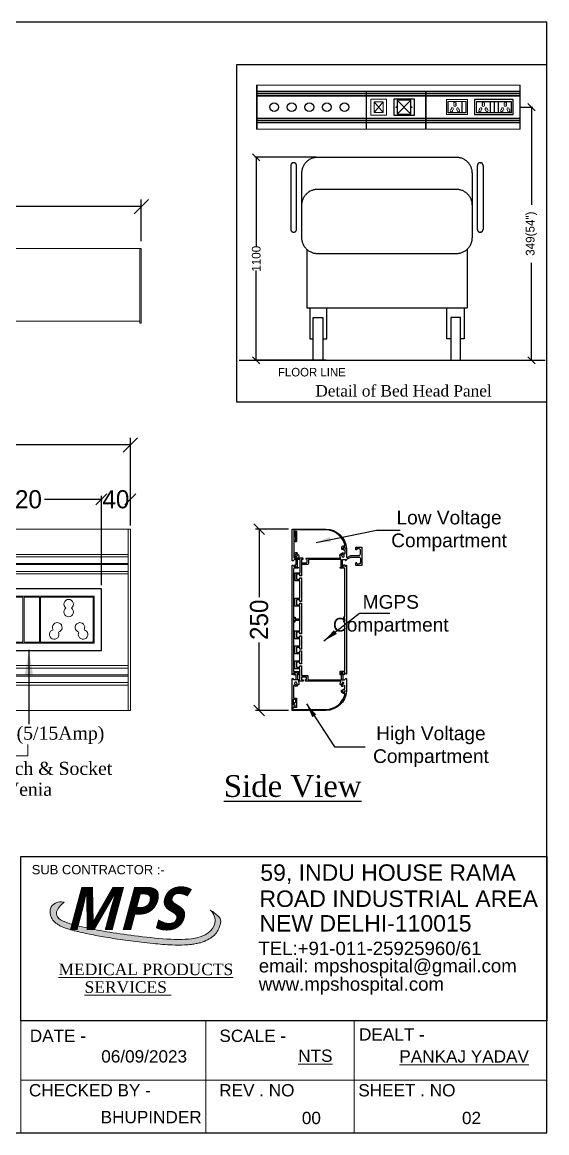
# Model space of a CAD drawing. Header units: millimetres. Extents: x 161371 to 163828, y -100605 to -94940.
# Drawn here: x 163105 to 163828, y -98472 to -96941 of the extents above; entities that cross this region are included whole.
import ezdxf

# ---------------------------------------------------------------- set-up
doc = ezdxf.new("R2010")
doc.units = ezdxf.units.MM
doc.header["$LTSCALE"] = 25
doc.linetypes.add('Hidden', pattern=[6, 4, -2])
doc.layers.get('0').update_dxf_attribs({"color": 251})
doc.layers.get('Defpoints').update_dxf_attribs({"color": 251})
for name, color, linetype in [('2', 5, 'Continuous'), ('_Bed Docker-No', 7, 'Continuous'), ('A- Blocks', 8, 'Continuous'), ('AR-TEXT1', 9, 'Continuous'), ('FORMAT LINE', 7, 'Continuous'), ('OT DIM', 251, 'Continuous')]:
    doc.layers.add(name, color=color, linetype=linetype)
for name, color, linetype, lineweight in [('formate text', 7, 'Continuous', 25), ('MGPS', 7, 'Continuous', 30), ('N2O', 251, 'Continuous', 0), ('proposed floor pattern', 5, 'Continuous', 30)]:
    doc.layers.add(name, color=color, linetype=linetype, lineweight=lineweight)
doc.styles.add('ROMANTIC', font='romantic.ttf')
doc.styles.add('style3', font='arial.ttf')
doc.styles.add('style6', font='LSANSI.TTF', dxfattribs={"height": 18})
doc.styles.add('TEXT-0.25', font='simplex.shx', dxfattribs={"width": 0.9})
doc.dimstyles.new('Scale 50', dxfattribs={"dimtxt": 125, "dimasz": 100, "dimexe": 50, "dimexo": 50, "dimgap": 0, "dimtad": 0, "dimtoh": 1, "dimdec": 0, "dimzin": 0, "dimdsep": 46, "dimtxsty": 'TEXT-0.25', "dimcen": 0.09, "dimdle": 100, "dimclrd": 204, "dimclre": 212, "dimclrt": 224, "dimadec": 0, "dimazin": 0, "dimtfac": 1, "dimtdec": 0, "dimtofl": 0, "dimtmove": 1, "dimatfit": 3, "dimfxl": 0.18, "dimtolj": 1, "dimtzin": 0, "dimarcsym": 1})
doc.dimstyles.new('Standard 2', dxfattribs={"dimtxt": 25, "dimasz": 20, "dimexe": 10, "dimexo": 10, "dimgap": 0.09, "dimtad": 0, "dimtoh": 1, "dimdec": 0, "dimzin": 0, "dimdsep": 46, "dimtxsty": 'Standard', "dimblk": 'OBLIQUE', "dimcen": 0.09, "dimclrd": 6, "dimclre": 6, "dimclrt": 6, "dimadec": 0, "dimazin": 0, "dimtfac": 1, "dimtdec": 0, "dimtofl": 0, "dimtmove": 0, "dimatfit": 3, "dimldrblk": 'OBLIQUE', "dimfxl": 1, "dimtolj": 1, "dimtzin": 0, "dimarcsym": 1})

# ---------------------------------------------------------------- blocks, each defined once
blk = doc.blocks.new('_Oblique')
at = {"color": 0, "linetype": 'ByBlock', "lineweight": -2}
blk.add_line((-0.5, -0.5), (0.5, 0.5), dxfattribs=at)
blk = doc.blocks.new('*D89')
at = {"color": 6, "lineweight": -2, "transparency": 16777216}
for p, q in [((161768.8, -97242.9), (161768.8, -97185.2)), ((161768.8, -97195.2), (162481.3, -97195.2)), ((163268.8, -97195.2), (162556.4, -97195.2)), ((163268.8, -97242.9), (163268.8, -97185.2))]:
    blk.add_line(p, q, dxfattribs=at)
at = {"layer": 'Defpoints', "color": 0, "transparency": 16777216}
for p in [(161768.8, -97195.2), (161768.8, -97252.9), (163268.8, -97252.9)]:
    blk.add_point(p, dxfattribs=at)
at = {"color": 6, "lineweight": -2, "transparency": 16777216, "xscale": 20, "yscale": 20, "zscale": 20, "rotation": 180}
blk.add_blockref('_Oblique', (161768.8, -97195.2), dxfattribs=at)
at = {"color": 6, "lineweight": -2, "transparency": 16777216, "xscale": 20, "yscale": 20, "zscale": 20}
blk.add_blockref('_Oblique', (163268.8, -97195.2), dxfattribs=at)
at = {"color": 6, "transparency": 16777216, "insert": (162518.8, -97195.2), "char_height": 25, "attachment_point": 5}
blk.add_mtext('\\A1;1500', dxfattribs=at)
blk = doc.blocks.new('*D90')
at = {"color": 6, "lineweight": -2, "transparency": 16777216}
for p, q in [((161753.8, -97629.8), (161753.8, -97513.8)), ((163253.8, -97629.8), (163253.8, -97513.8)), ((161753.8, -97523.8), (162479.2, -97523.8)), ((163253.8, -97523.8), (162554.4, -97523.8))]:
    blk.add_line(p, q, dxfattribs=at)
at = {"layer": 'Defpoints', "color": 0, "transparency": 16777216}
for p in [(161753.8, -97523.8), (161753.8, -97639.8), (163253.8, -97639.8)]:
    blk.add_point(p, dxfattribs=at)
at = {"color": 6, "lineweight": -2, "transparency": 16777216, "xscale": 20, "yscale": 20, "zscale": 20, "rotation": 180}
blk.add_blockref('_Oblique', (161753.8, -97523.8), dxfattribs=at)
at = {"color": 6, "lineweight": -2, "transparency": 16777216, "xscale": 20, "yscale": 20, "zscale": 20}
blk.add_blockref('_Oblique', (163253.8, -97523.8), dxfattribs=at)
at = {"color": 6, "transparency": 16777216, "insert": (162516.8, -97523.8), "char_height": 25, "attachment_point": 5}
blk.add_mtext('\\A1;1500', dxfattribs=at)
blk = doc.blocks.new('A$C34291193')
at = {"lineweight": 9, "ltscale": 30}
for p, q in [((-139.1, 74.2), (-139.1, 10.8)), ((-137.5, 74.2), (-137.5, 10.8)), ((-116.1, 74.2), (-116.1, 10.8)), ((-114, 74.2), (-114, 10.8)), ((-92.6, 74.2), (-92.6, 10.8)), ((-91, 10.8), (-91, 74.2))]:
    blk.add_line(p, q, dxfattribs=at)
blk.add_lwpolyline([(-225, 86), (0, 86), (0, -1), (-225, -1)], close=True)
for points in [[(-225, 86), (0, 86), (0, -1), (-225, -1), (-225, 86)], [(-139.1, 10.8), (-213.2, 10.8), (-213.2, 74.2), (-139.1, 74.2)], [(-137.5, 74.2), (-116.1, 74.2)], [(-114, 74.2), (-92.6, 74.2)], [(-91, 74.2), (-11.8, 74.2), (-11.8, 10.8), (-91, 10.8)], [(-116.1, 10.8), (-137.5, 10.8)], [(-92.6, 10.8), (-114, 10.8)]]:
    blk.add_lwpolyline(points, dxfattribs=at)
blk.add_lwpolyline([(-214.8, 75.8), (-10.2, 75.8), (-10.2, 9.3), (-214.8, 9.3)], close=True, dxfattribs=at)
at = {"layer": 'AR-TEXT1', "color": 251, "lineweight": 9, "extrusion": (-6.90253e-31, -1.33227e-15, -1)}
blk.add_ellipse((-178.7, 64.4), major_axis=(4.77, 4.77), ratio=1, start_param=2.986247, end_param=8.009328, dxfattribs=at)
at = {"layer": 'AR-TEXT1', "color": 251, "lineweight": 9}
for centre, major_axis, start_param, end_param in [((-51.4, 64.4), (-4.77, 4.77), 2.986247, 8.009328), ((-51.4, 53.5), (4.77, 4.77), 1.41545, 6.438531), ((-67.4, 31.7), (-4.77, 4.77), 2.571226, 7.59062), ((-35.5, 31.7), (4.77, 4.77), 4.97575, 9.995144), ((-71.8, 21.7), (-4.77, 4.77), -0.570366, 4.449028), ((-31, 21.7), (-4.77, 4.77), 0.263361, 5.282755)]:
    blk.add_ellipse(centre, major_axis=major_axis, ratio=1, start_param=start_param, end_param=end_param, dxfattribs=at)
at = {"layer": 'AR-TEXT1', "color": 251, "lineweight": 9, "extrusion": (-2.95823e-31, -1.33227e-15, -1)}
blk.add_ellipse((-178.7, 53.5), major_axis=(-4.77, 4.77), ratio=1, start_param=1.41545, end_param=6.438531, dxfattribs=at)
at = {"layer": 'AR-TEXT1', "color": 251, "lineweight": 9, "extrusion": (9.86076e-32, -1.33227e-15, -1)}
blk.add_ellipse((-194.7, 31.7), major_axis=(-4.77, 4.77), ratio=1, start_param=4.97575, end_param=9.995144, dxfattribs=at)
at = {"layer": 'AR-TEXT1', "color": 251, "lineweight": 9, "extrusion": (9.86076e-31, -1.33227e-15, -1)}
blk.add_ellipse((-162.8, 31.7), major_axis=(4.77, 4.77), ratio=1, start_param=2.571226, end_param=7.59062, dxfattribs=at)
at = {"layer": 'AR-TEXT1', "color": 251, "lineweight": 9, "extrusion": (-4.93038e-31, -1.33227e-15, -1)}
blk.add_ellipse((-199.1, 21.7), major_axis=(4.77, 4.77), ratio=1, start_param=0.263361, end_param=5.282755, dxfattribs=at)
at = {"layer": 'AR-TEXT1', "color": 251, "lineweight": 9, "extrusion": (5.91646e-31, -1.33227e-15, -1)}
blk.add_ellipse((-158.4, 21.7), major_axis=(4.77, 4.77), ratio=1, start_param=-0.570366, end_param=4.449028, dxfattribs=at)
blk = doc.blocks.new('*D94')
at = {"color": 6, "lineweight": -2, "ltscale": 10, "transparency": 16777216}
for p, q in [((162993.8, -97717.3), (162993.8, -97593.8)), ((163213.8, -97717.3), (163213.8, -97593.8)), ((162993.8, -97598.8), (163072.5, -97598.8)), ((163213.8, -97598.8), (163135.2, -97598.8))]:
    blk.add_line(p, q, dxfattribs=at)
at = {"layer": 'Defpoints', "color": 0, "ltscale": 10, "transparency": 16777216}
for p in [(163213.8, -97598.8), (162993.8, -97722.3), (163213.8, -97722.3)]:
    blk.add_point(p, dxfattribs=at)
at = {"color": 6, "lineweight": -2, "ltscale": 10, "transparency": 16777216, "xscale": 15, "yscale": 15, "zscale": 15, "rotation": 180}
blk.add_blockref('_Oblique', (162993.8, -97598.8), dxfattribs=at)
at = {"color": 6, "lineweight": -2, "ltscale": 10, "transparency": 16777216, "xscale": 15, "yscale": 15, "zscale": 15}
blk.add_blockref('_Oblique', (163213.8, -97598.8), dxfattribs=at)
at = {"color": 6, "ltscale": 10, "transparency": 16777216, "insert": (163103.8, -97598.8), "char_height": 25, "attachment_point": 5}
blk.add_mtext('\\A1;220', dxfattribs=at)
blk = doc.blocks.new('*D95')
at = {"color": 6, "lineweight": -2, "ltscale": 10, "transparency": 16777216}
for p, q in [((163213.8, -97717.3), (163213.8, -97593.8)), ((163253.8, -97634.8), (163253.8, -97593.8)), ((163213.8, -97598.8), (163215, -97598.8)), ((163253.8, -97598.8), (163252.7, -97598.8))]:
    blk.add_line(p, q, dxfattribs=at)
at = {"layer": 'Defpoints', "color": 0, "ltscale": 10, "transparency": 16777216}
for p in [(163253.8, -97598.8), (163253.8, -97639.8), (163213.8, -97722.3)]:
    blk.add_point(p, dxfattribs=at)
at = {"color": 6, "lineweight": -2, "ltscale": 10, "transparency": 16777216, "xscale": 15, "yscale": 15, "zscale": 15, "rotation": 180}
blk.add_blockref('_Oblique', (163213.8, -97598.8), dxfattribs=at)
at = {"color": 6, "lineweight": -2, "ltscale": 10, "transparency": 16777216, "xscale": 15, "yscale": 15, "zscale": 15}
blk.add_blockref('_Oblique', (163253.8, -97598.8), dxfattribs=at)
at = {"color": 6, "ltscale": 10, "transparency": 16777216, "insert": (163233.8, -97598.8), "char_height": 25, "attachment_point": 5}
blk.add_mtext('\\A1;40', dxfattribs=at)
blk = doc.blocks.new('*D105')
at = {"color": 6, "lineweight": -2, "ltscale": 10, "transparency": 16777216}
for p, q in [((163471.8, -97639.8), (163426.4, -97639.8)), ((163431.4, -97639.8), (163431.4, -97733.4)), ((163431.4, -97889.8), (163431.4, -97796.1)), ((163471.8, -97889.8), (163426.4, -97889.8))]:
    blk.add_line(p, q, dxfattribs=at)
at = {"layer": 'Defpoints', "color": 0, "ltscale": 10, "transparency": 16777216}
for p in [(163476.8, -97639.8), (163431.4, -97889.8), (163476.8, -97889.8)]:
    blk.add_point(p, dxfattribs=at)
at = {"color": 6, "lineweight": -2, "ltscale": 10, "transparency": 16777216, "xscale": 15, "yscale": 15, "zscale": 15}
for p, rotation in [((163431.4, -97639.8), 90), ((163431.4, -97889.8), 270)]:
    blk.add_blockref('_Oblique', p, dxfattribs=dict(at, rotation=rotation))
at = {"color": 6, "ltscale": 10, "transparency": 16777216, "insert": (163431.4, -97764.8), "char_height": 25, "attachment_point": 5, "rotation": 90}
blk.add_mtext('\\A1;250', dxfattribs=at)
blk = doc.blocks.new('BED')
at = {"color": 4, "linetype": 'Hidden'}
for p, q in [((-15, 20.76), (-15, 9.82)), ((15, 20.76), (15, 9.82)), ((-15, 9.82), (15, 9.82)), ((-14.47, 9.82), (-14.47, 4)), ((-11.24, 4), (-11.24, 9.82)), ((11.24, 4), (11.24, 9.82)), ((14.47, 9.82), (14.47, 4)), ((-14.47, 4), (-13.8, 4)), ((-11.99, 4), (-11.24, 4)), ((11.99, 4), (11.24, 4)), ((14.47, 4), (13.8, 4))]:
    blk.add_line(p, q, dxfattribs=at)
blk.add_lwpolyline([(16, 29), (16, 35, 0.414214), (13, 38), (-13, 38, 0.414214), (-16, 35), (-16, 29)], format="xyb", dxfattribs=at)
for points in [[(-18, 24.5, 0.414214), (-17.5, 24), (-17.44, 24, 0.414214), (-16.94, 24.5), (-16.94, 36.5, 0.414214), (-17.44, 37), (-17.5, 37, 0.414214), (-18, 36.5)], [(18, 24.5, -0.414214), (17.5, 24), (17.44, 24, -0.414214), (16.94, 24.5), (16.94, 36.5, -0.414214), (17.44, 37), (17.5, 37, -0.414214), (18, 36.5)], [(-16, 23, 0.414214), (-13, 20), (13, 20, 0.414214), (16, 23), (16, 29, 0.414214), (13, 32), (-13, 32, 0.414214), (-16, 29)]]:
    blk.add_lwpolyline(points, format="xyb", close=True, dxfattribs=at)
for points in [[(-13.8, 8), (-11.99, 8), (-11.99, 0), (-13.8, 0)], [(13.8, 8), (11.99, 8), (11.99, 0), (13.8, 0)]]:
    blk.add_lwpolyline(points, close=True, dxfattribs=at)
blk = doc.blocks.new('*D107')
at = {"color": 6, "lineweight": -2, "transparency": 16777216}
for p, q in [((163510, -97127.2), (163425.4, -97127.2)), ((163427.4, -97127.2), (163427.4, -97251)), ((163427.4, -97407.1), (163427.4, -97283.2)), ((163524, -97407.1), (163425.4, -97407.1))]:
    blk.add_line(p, q, dxfattribs=at)
at = {"layer": 'Defpoints', "color": 0, "transparency": 16777216}
for p in [(163512, -97127.2), (163427.4, -97407.1), (163526, -97407.1)]:
    blk.add_point(p, dxfattribs=at)
at = {"color": 6, "lineweight": -2, "transparency": 16777216, "xscale": 10, "yscale": 10, "zscale": 10}
for p, rotation in [((163427.4, -97127.2), 90), ((163427.4, -97407.1), 270)]:
    blk.add_blockref('_Oblique', p, dxfattribs=dict(at, rotation=rotation))
at = {"color": 6, "transparency": 16777216, "insert": (163427.4, -97267.1), "char_height": 12, "attachment_point": 5, "rotation": 90}
blk.add_mtext('\\A1;1100', dxfattribs=at)
blk = doc.blocks.new('*D106')
at = {"color": 6, "lineweight": -2, "transparency": 16777216}
for p, q in [((163791.6, -97058), (163809.1, -97058)), ((163807.1, -97058), (163807.1, -97192.5)), ((163807.1, -97407.1), (163807.1, -97272.6))]:
    blk.add_line(p, q, dxfattribs=at)
at = {"layer": 'Defpoints', "color": 0, "transparency": 16777216}
for p in [(163789.6, -97058), (163807.1, -97407.1), (163807.1, -97407.1)]:
    blk.add_point(p, dxfattribs=at)
at = {"color": 6, "lineweight": -2, "transparency": 16777216, "xscale": 10, "yscale": 10, "zscale": 10}
for p, rotation in [((163807.1, -97058), 90), ((163807.1, -97407.1), 270)]:
    blk.add_blockref('_Oblique', p, dxfattribs=dict(at, rotation=rotation))
at = {"color": 6, "transparency": 16777216, "insert": (163807.1, -97232.5), "char_height": 12, "attachment_point": 5, "rotation": 90}
blk.add_mtext('\\A1;349(54")', dxfattribs=at)
blk = doc.blocks.new('A$C11641DDE')
at = {"lineweight": 9, "ltscale": 30}
for p, q in [((-32.8, -73.5), (-32.8, -11.6)), ((-31.2, -11.6), (-31.2, -73.5)), ((-10.3, -11.6), (-10.3, -73.5))]:
    blk.add_line(p, q, dxfattribs=at)
for points in [[(0, 0), (-120, 0), (-120, -85.1), (0, -85.1)], [(-8.2, -10.1), (-111.8, -10.1), (-111.8, -75.1), (-8.2, -75.1)]]:
    blk.add_lwpolyline(points, close=True, dxfattribs=at)
for points in [[(-32.8, -11.6), (-110.2, -11.6), (-110.2, -73.5), (-32.8, -73.5)], [(-10.3, -11.6), (-31.2, -11.6)], [(-31.2, -73.5), (-10.3, -73.5)]]:
    blk.add_lwpolyline(points, dxfattribs=at)
at = {"layer": 'AR-TEXT1', "color": 251, "lineweight": 9, "extrusion": (0, -1.33227e-15, -1)}
blk.add_ellipse((-91.4, -62.9), major_axis=(4.66, 4.66), ratio=1, start_param=0.263361, end_param=5.282755, dxfattribs=at)
at = {"layer": 'AR-TEXT1', "color": 251, "lineweight": 9, "extrusion": (-3.9443e-31, -1.33227e-15, -1)}
for centre, start_param, end_param in [((-87.1, -53.2), 4.97575, 9.995144), ((-71.5, -31.8), 1.41545, 6.438531)]:
    blk.add_ellipse(centre, major_axis=(-4.66, 4.66), ratio=1, start_param=start_param, end_param=end_param, dxfattribs=at)
at = {"layer": 'AR-TEXT1', "color": 251, "lineweight": 9, "extrusion": (-9.86076e-31, -1.33227e-15, -1)}
blk.add_ellipse((-71.5, -21.2), major_axis=(4.66, 4.66), ratio=1, start_param=2.986247, end_param=8.009328, dxfattribs=at)
at = {"layer": 'AR-TEXT1', "color": 251, "lineweight": 9, "extrusion": (9.86076e-31, -1.33227e-15, -1)}
blk.add_ellipse((-55.9, -53.2), major_axis=(4.66, 4.66), ratio=1, start_param=2.571226, end_param=7.59062, dxfattribs=at)
at = {"layer": 'AR-TEXT1', "color": 251, "lineweight": 9, "extrusion": (5.91646e-31, -1.33227e-15, -1)}
blk.add_ellipse((-51.6, -62.9), major_axis=(4.66, 4.66), ratio=1, start_param=-0.570366, end_param=4.449028, dxfattribs=at)
blk = doc.blocks.new('A$C1f1045f7')
at = {"color": 1, "lineweight": 15, "ltscale": 3}
for p, q in [((363.8, 60.6), (0, 60.6)), ((0, 60.6), (0, 0)), ((0.7, 60.6), (0.7, 0)), ((363.1, 52.2), (0.7, 52.2)), ((363.1, 51.3), (0.7, 51.3)), ((363.1, 49.1), (0.7, 49.1)), ((363.1, 48.7), (0.7, 48.7)), ((363.1, 46.5), (0.7, 46.5)), ((363.1, 0), (363.1, 60.6)), ((363.8, 0), (363.8, 60.6)), ((363.1, 45.6), (0.7, 45.6)), ((0, 0), (363.8, 0)), ((363.1, 15), (0.7, 15)), ((363.1, 14.2), (0.7, 14.2)), ((363.1, 11.9), (0.7, 11.9)), ((363.1, 11.5), (0.7, 11.5)), ((363.1, 9.3), (0.7, 9.3)), ((363.1, 8.5), (0.7, 8.5))]:
    blk.add_line(p, q, dxfattribs=at)
at = {"color": 1, "lineweight": 15, "ltscale": 3, "const_width": 1.94}
for points in [[(151.6, 52.2), (151.6, 0)], [(233.6, 52.2), (233.6, 0)]]:
    blk.add_lwpolyline(points, dxfattribs=at)
at = {"color": 1, "lineweight": 9, "ltscale": 30}
for points in [[(157.7, 19.4), (179.5, 19.4), (179.5, 41.2), (157.7, 41.2)], [(162.5, 37.7), (162.5, 23), (174.6, 23), (174.6, 37.7)]]:
    blk.add_lwpolyline(points, close=True, dxfattribs=at)
for points in [[(174.6, 37.7), (162.5, 23)], [(162.5, 37.7), (174.6, 23)]]:
    blk.add_lwpolyline(points, dxfattribs=at)
at = {"layer": 'OT DIM', "color": 1, "ltscale": 10}
for points in [[(189.2, 19.4), (217.8, 19.4), (217.8, 41.2), (189.2, 41.2)], [(194, 20.6), (213, 20.6), (213, 40), (194, 40)]]:
    blk.add_lwpolyline(points, close=True, dxfattribs=at)
for points in [[(213, 40), (194, 20.6)], [(194, 40), (213, 20.6)]]:
    blk.add_lwpolyline(points, dxfattribs=at)
for centre, radius in [((24.3, 30.3), 6.06), ((48.5, 30.3), 6.06), ((72.8, 30.3), 6.06), ((97, 30.3), 6.06), ((121.3, 30.3), 6.06), ((193.1, 30.3), 0.485), ((213.9, 30.3), 0.485)]:
    blk.add_circle(centre, radius, dxfattribs=at)
for name, p, xscale, yscale, zscale in [('A$C11641DDE', (291.1, 40.7), 0.2425477851328291, 0.2425477851328291, 0.2425477851328291), ('A$C34291193', (300.8, 20.2), -0.2371578343520996, 0.2371578343520996, 0.2371578343520996)]:
    blk.add_blockref(name, p, dxfattribs=dict(at, xscale=xscale, yscale=yscale, zscale=zscale))

msp = doc.modelspace()

# ---------------------------------------------------------------- hatches: boundary and pattern name
at = {"lineweight": 15}
h = msp.add_hatch(dxfattribs=at)
h.set_pattern_fill('ANSI31', color=0, scale=0.132999)
h.set_pattern_definition([(45, (141968.296439, -97831.09026), (-0.011755570043, 0.011755570043), [])])
edge = h.paths.add_edge_path()
edge.add_spline(control_points=[(163363.9, -98165), (163368.1, -98169.1), (163376.3, -98183.1), (163350.8, -98211.1), (163247.8, -98199.6), (163184.4, -98188.9), (163137.5, -98174.9), (163162.2, -98154.2)], knot_values=[0, 0, 0, 0, 1, 2, 3, 4, 5, 5, 5, 5], degree=3, periodic=0)
edge.add_spline(control_points=[(163162.2, -98154.2), (163156.9, -98153.3), (163154.1, -98153.9), (163150.6, -98155.5), (163145.1, -98158.3), (163143.7, -98162.4), (163143.2, -98164.1), (163143, -98166.6), (163143, -98168.3), (163143.4, -98171.6), (163143.9, -98173.3), (163145.2, -98176.3), (163146, -98177.6), (163147.9, -98180.1), (163149, -98181.2), (163151.2, -98183.2), (163152.4, -98184), (163154.9, -98185.6), (163156.2, -98186.4), (163160.3, -98188.4), (163163.3, -98189.6), (163169.6, -98191.7), (163172.8, -98192.6), (163177.8, -98193.9), (163179.7, -98194.3), (163185.1, -98195.6), (163188.7, -98196.4), (163199.3, -98198.7), (163206.4, -98200.1), (163217.8, -98202.1), (163222, -98202.8), (163234.9, -98204.9), (163243.9, -98206.2), (163263.7, -98208.8), (163274.4, -98210.1), (163293.9, -98212), (163302.8, -98212.7), (163317.2, -98213.3), (163322.9, -98213.3), (163331.7, -98212.9), (163334.9, -98212.7), (163340.2, -98212.1), (163342.4, -98211.7), (163346.5, -98210.9), (163348.4, -98210.5), (163354, -98208.9), (163357.3, -98207.6), (163363.2, -98204.5), (163365.8, -98202.8), (163370.2, -98199), (163372.1, -98196.9), (163375, -98192.6), (163376.1, -98190.3), (163377.1, -98185.6), (163377.9, -98184.5), (163378.4, -98180.9), (163378.4, -98180.9), (163378.4, -98179.8), (163378, -98178.2), (163377.1, -98174.9), (163373.8, -98172.4), (163370.7, -98170.1), (163368.6, -98167.9), (163366.4, -98166.3), (163364.8, -98165.9), (163363.9, -98165)], knot_values=[0, 0, 0, 0, 0.094218, 0.094218, 0.188436, 0.188436, 0.253094, 0.253094, 0.317753, 0.317753, 0.382411, 0.382411, 0.44707, 0.44707, 0.511728, 0.511728, 0.576387, 0.576387, 0.641045, 0.641045, 0.780303, 0.780303, 0.91956, 0.91956, 1.001597, 1.001597, 1.159526, 1.159526, 1.475384, 1.475384, 1.651917, 1.651917, 2.004984, 2.004984, 2.358052, 2.358052, 2.649775, 2.649775, 2.85817, 2.85817, 2.986977, 2.986977, 3.08313, 3.08313, 3.179284, 3.179284, 3.371591, 3.371591, 3.563898, 3.563898, 3.756205, 3.756205, 3.948511, 3.948511, 4.105513, 4.105513, 4.262515, 4.262515, 4.419517, 4.419517, 4.576519, 4.576519, 4.83074, 4.83074, 5, 5, 5, 5], degree=3, periodic=0)

# ---------------------------------------------------------------- linework, layer by layer
at = {"lineweight": 15, "ltscale": 30}
for p, q in [((162368.7, -97252.9), (163268.8, -97252.9)), ((163266.8, -97252.9), (163266.8, -97355.9)), ((163268.8, -97252.9), (163268.8, -97352.9)), ((163268.8, -97355.9), (163268.8, -97252.9)), ((163266.8, -97352.9), (161770.8, -97352.9)), ((163266.8, -97355.9), (163268.8, -97355.9))]:
    msp.add_line(p, q, dxfattribs=at)
at = {"lineweight": 15, "ltscale": 3}
for p, q in [((163253.8, -97639.8), (161753.8, -97639.8)), ((163250.8, -97889.8), (163250.8, -97639.8)), ((163253.8, -97889.8), (163253.8, -97639.8)), ((161753.8, -97889.8), (163253.8, -97889.8))]:
    msp.add_line(p, q, dxfattribs=at)
at = {"color": 251, "lineweight": 15, "ltscale": 3}
for p, q in [((163250.8, -97674.6), (161756.8, -97674.6)), ((163250.8, -97678.1), (161756.8, -97678.1)), ((163250.8, -97687.1), (161756.8, -97687.1)), ((163250.8, -97688.8), (161756.8, -97688.8)), ((163250.8, -97698.2), (161756.8, -97698.2)), ((163250.8, -97701.6), (161756.8, -97701.6)), ((163250.8, -97827.9), (161756.8, -97827.9)), ((163250.8, -97831.4), (161756.8, -97831.4)), ((163250.8, -97840.7), (161756.8, -97840.7)), ((163250.8, -97842.4), (161756.8, -97842.4)), ((163250.8, -97851.4), (161756.8, -97851.4)), ((163250.8, -97854.9), (161756.8, -97854.9))]:
    msp.add_line(p, q, dxfattribs=at)
msp.add_line((163564.8, -97689.8), (163564.8, -97686.2))
at = {"color": 7, "lineweight": 15, "ltscale": 30}
for p in [(163112.5, -97936.6), (162888.9, -97952.6)]:
    msp.add_line(p, (163112.5, -97952.6), dxfattribs=at)
at = {"color": 7}
for points in [[(161662.8, -98472.1), (163828.2, -98472.1), (163828.2, -96940.9), (161662.8, -96940.9)], [(163400.2, -97464.4), (163828.2, -97464.4), (163828.2, -96999.9), (163400.2, -96999.9)], [(163102.6, -98091), (163828.2, -98091), (163828.2, -98317.7), (163102.6, -98317.7)]]:
    msp.add_lwpolyline(points, close=True, dxfattribs=at)
for points in [[(163487.6, -97711), (163481, -97711), (163481, -97700), (163487.8, -97700), (163487.8, -97681.5), (163480.1, -97681.5), (163478.2, -97683.7), (163476.8, -97683.7), (163476.8, -97639.8), (163523.3, -97639.8, -0.393135), (163551.8, -97666.3), (163551.8, -97678, 0.444037), (163553, -97679.1), (163558.1, -97676.2), (163568.9, -97676.2, 0.414214), (163571, -97674.1), (163571, -97668.5, 0.308287), (163566.8, -97666.4, 0.242656), (163566.1, -97668), (163566.1, -97668.3), (163564.7, -97668.3)], [(163489.8, -97686.4), (163496, -97686.4, 0.433821), (163497.7, -97684.5), (163497.7, -97682.2), (163496.3, -97681.2), (163496.3, -97679.8), (163544.2, -97679.8, -0.287033), (163543.2, -97674.6, -0.694844), (163544.1, -97674.6), (163546.1, -97677.7, 1.250943), (163548.2, -97675.9), (163545.3, -97673.7, -0.694844), (163545.4, -97672.8, -0.324829), (163548.9, -97673.3, -0.063933), (163550, -97674.4), (163550.2, -97674.4), (163550.2, -97669), (163548.2, -97669, -0.348587), (163547.7, -97668.4), (163547.7, -97666.8), (163546.6, -97666.8), (163546.2, -97667.7), (163545.5, -97667.7), (163545.5, -97664.3, -0.32646), (163547.5, -97662.9), (163549.9, -97662.9, 0.358053), (163523.3, -97641), (163479.2, -97641), (163479.2, -97679.5), (163491.6, -97679.5), (163491.6, -97681.8), (163489.8, -97681.8), (163489.8, -97704.2), (163487.5, -97704.2), (163487.5, -97702), (163483, -97702), (163483, -97709), (163487.5, -97709), (163487.5, -97706.8), (163489.8, -97706.8), (163489.8, -97739.4), (163487.3, -97739.4), (163487.3, -97737.3), (163482.9, -97737.3), (163482.9, -97744.2), (163487.3, -97744.2), (163487.3, -97742), (163489.6, -97742), (163489.6, -97784.2), (163487.3, -97784.2), (163487.3, -97782), (163482.9, -97782), (163482.9, -97789), (163487.3, -97789), (163487.3, -97786.8), (163489.6, -97786.8), (163489.6, -97805.1), (163487.3, -97805.1), (163487.3, -97802.9), (163482.9, -97802.9), (163482.9, -97809.9), (163487.3, -97809.9), (163487.3, -97807.7), (163489.6, -97807.7), (163489.6, -97825.6), (163487.3, -97825.6), (163487.3, -97823.4), (163482.9, -97823.4), (163482.9, -97830.3), (163487.3, -97830.3), (163487.3, -97828.1), (163489.6, -97828.1), (163489.6, -97840.5, 0.437123), (163490.7, -97841.7), (163498.1, -97841.7, -0.25898), (163498.7, -97842.8), (163498.7, -97847.1), (163499.6, -97847.1), (163499.6, -97847.7), (163549.1, -97847.7), (163550.8, -97845.7), (163551.8, -97845.7), (163551.8, -97863.2, -0.393135), (163523.3, -97889.8), (163476.8, -97889.8), (163476.8, -97845.8), (163477.7, -97845.8), (163478.8, -97847.3), (163487.4, -97847.3), (163487.4, -97832.4), (163480.8, -97832.4), (163480.8, -97821.3), (163487.6, -97821.3), (163487.6, -97811.9), (163480.8, -97811.9), (163480.8, -97800.9), (163487.6, -97800.9), (163487.6, -97791), (163480.8, -97791), (163480.8, -97780), (163487.3, -97780), (163487.3, -97746.2), (163480.8, -97746.2), (163480.8, -97735.2), (163487.6, -97735.2), (163487.6, -97711)], [(163479.2, -97642.5), (163481.9, -97642.5, -0.336205), (163483, -97643.3), (163483, -97656.5, -0.442578), (163482.2, -97657.3), (163479.2, -97657.3)], [(163481.5, -97650.7, -0.305504), (163480.3, -97645.8), (163481.5, -97645.8)], [(163547.7, -97666.8), (163547.7, -97664.8), (163549.7, -97664.8), (163549.7, -97666.3, 0.375931), (163550.3, -97666.9), (163551.8, -97666.6)], [(163479.2, -97674, -0.053234), (163480.1, -97673.1, -0.324829), (163483.7, -97672.5, -0.694844), (163483.7, -97673.4), (163480.9, -97675.7, 1.250943), (163482.9, -97677.4), (163484.7, -97675.1, -0.694844), (163485.6, -97675.1, -0.330271), (163484.9, -97679.5, -0.280387)], [(163544.7, -97691.4), (163544.7, -97681.6), (163499.4, -97681.6), (163499.4, -97686.7, -0.433821), (163497.7, -97688.6), (163489.8, -97688.6)], [(163546.4, -97691.4), (163546.4, -97681.8), (163549.7, -97681.8), (163551.6, -97683.5), (163551.6, -97681.8), (163557.9, -97678.3), (163568.9, -97678.3, -0.414214), (163571, -97680.4), (163571, -97686, -0.308287), (163566.8, -97688.1, -0.242656), (163566.1, -97686.5), (163566.1, -97686.2), (163564.7, -97686.2)], [(163476.8, -97840.7), (163476.8, -97689.7), (163478.3, -97689.7), (163479.5, -97692.1), (163485.2, -97692.1), (163485.2, -97693.7), (163480.1, -97693.7, 0.408991), (163478.9, -97694.9), (163478.9, -97835.9), (163485.8, -97835.9), (163485.8, -97840.7), (163484.3, -97840.7), (163484.3, -97838.3, 0.414214), (163483.7, -97837.7), (163479.5, -97837.7), (163477.9, -97840.2), (163476.8, -97840.2)], [(163480.6, -97837.7), (163479.2, -97839.6, 0.798949), (163480.3, -97840.9), (163481.2, -97840.4)], [(163482.3, -97847.3), (163482.3, -97841.4, 0.45397), (163481.2, -97840.4), (163481.2, -97837.7)]]:
    msp.add_lwpolyline(points, format="xyb")
for points in [[(163479.2, -97644), (163481.5, -97644), (163481.5, -97655.7), (163479.2, -97655.7)], [(163564.8, -97668.3), (163564.8, -97664.7), (163573.1, -97664.7), (163573.1, -97689.8), (163564.7, -97689.8)], [(163482.1, -97681.5), (163482.1, -97689.6), (163480.3, -97689.6), (163481.8, -97692.1)], [(163484.2, -97692.1), (163484.2, -97681.5)], [(163478.9, -97761.3), (163481.2, -97761.3), (163481.2, -97763.7), (163486.3, -97763.7), (163487.3, -97763.1)], [(163481.2, -97763.7), (163480.4, -97762.8), (163478.9, -97762.8)], [(163478.9, -97767.7), (163481.2, -97767.7), (163481.2, -97765.3), (163486.3, -97765.3), (163487.3, -97765.8)], [(163481.2, -97765.3), (163480.4, -97766.2), (163478.9, -97766.2)], [(163489.6, -97832.4), (163489.6, -97838.4)], [(163484.2, -97840.7), (163484.2, -97847.3)], [(163544.7, -97840.6), (163544.7, -97847.7)], [(163547, -97840.6), (163547, -97847.7)], [(163551.6, -97863), (163548.9, -97863), (163548.9, -97865), (163547, -97865), (163546.6, -97863.8), (163546.6, -97862.4)], [(163476.8, -97884.8), (163481, -97884.8), (163481, -97882.4), (163478.8, -97882.4), (163478.8, -97874.1), (163481.5, -97874.1), (163481.5, -97877.7), (163483, -97877.7)], [(163481.5, -97877.7), (163478.8, -97881.2)]]:
    msp.add_lwpolyline(points)
msp.add_lwpolyline([(163544.7, -97837.7), (163544.7, -97840.6), (163543.2, -97840.6), (163543.2, -97835.6), (163549.6, -97835.6), (163549.6, -97768.3), (163548.3, -97768.3), (163548.3, -97766.3), (163549.6, -97766.3), (163549.6, -97763), (163548.3, -97763), (163548.3, -97760.7), (163549.6, -97760.7), (163549.6, -97693.8), (163543.3, -97693.8), (163543.3, -97692.5), (163544.7, -97691.4), (163547.7, -97691.4), (163547.7, -97689), (163549.6, -97689), (163549.6, -97691.4), (163551.8, -97689.5), (163551.8, -97840), (163550.6, -97840), (163549.5, -97837.6), (163548.8, -97837.6), (163548.8, -97840.6), (163547, -97840.6), (163547, -97837.7)], close=True)
msp.add_lwpolyline([(163549.9, -97866.6), (163547.1, -97866.6), (163545.2, -97864.8), (163545.2, -97861.7), (163546.3, -97861.7), (163546.3, -97862.4), (163547.3, -97862.4), (163547.3, -97860.3), (163549.6, -97860.3), (163549.6, -97855.2), (163546.6, -97856.8, -0.895918), (163545.6, -97855.9), (163548.3, -97852.4, 0.95427), (163546.4, -97851.5), (163544.7, -97854.5, -0.708944), (163543.2, -97853.6), (163544.1, -97849.4), (163495.4, -97849.4), (163495.4, -97847.3), (163496.8, -97847.3), (163496.8, -97843.8), (163489.7, -97843.8), (163489.7, -97847.2, 0.517692), (163490.5, -97847.8), (163491.9, -97847.8), (163491.9, -97849.5), (163485, -97849.5), (163486, -97851.4, -0.253885), (163486, -97854.2, -0.595043), (163484.4, -97854.2), (163483, -97851.3, 0.524622), (163481.1, -97851, 0.118669), (163480.4, -97852.3), (163480.4, -97852.9, 0.535379), (163481.8, -97853.9), (163483.6, -97855.3, -0.480832), (163483.6, -97856.4, -0.350592), (163481.4, -97856.4, 0), (163480.8, -97856), (163479.7, -97856), (163479.7, -97855.3), (163478.8, -97855.3), (163478.8, -97872.7), (163483, -97872.7), (163483, -97885.9), (163478, -97885.9), (163478, -97888.5), (163523.3, -97888.5, 0.358053)], format="xyb", close=True)
at = {"color": 0, "lineweight": 15}
msp.add_open_spline([(163162.2, -98154.2, -0.3), (163137.5, -98174.9, -0.3), (163184.4, -98188.9, -0.3), (163247.8, -98199.6, -0.3), (163350.8, -98211.1, -0.3), (163376.3, -98183.1, -0.3), (163368.1, -98169.1, -0.3), (163363.9, -98165, -0.3)], degree=3, dxfattribs=at)
msp.add_open_spline([(163162.2, -98154.2, -0.3), (163156.9, -98153.3, -0.3), (163154.1, -98153.9, -0.3), (163150.6, -98155.5, -0.3), (163145.1, -98158.3, -0.3), (163143.7, -98162.4, -0.3), (163143.2, -98164.1, -0.3), (163143, -98166.6, -0.3), (163143, -98168.3, -0.3), (163143.4, -98171.6, -0.3), (163143.9, -98173.3, -0.3), (163145.2, -98176.3, -0.3), (163146, -98177.6, -0.3), (163147.9, -98180.1, -0.3), (163149, -98181.2, -0.3), (163151.2, -98183.2, -0.3), (163152.4, -98184, -0.3), (163154.9, -98185.6, -0.3), (163156.2, -98186.4, -0.3), (163160.3, -98188.4, -0.3), (163163.3, -98189.6, -0.3), (163169.6, -98191.7, -0.3), (163172.8, -98192.6, -0.3), (163177.8, -98193.9, -0.3), (163179.7, -98194.3, -0.3), (163185.1, -98195.6, -0.3), (163188.7, -98196.4, -0.3), (163199.3, -98198.7, -0.3), (163206.4, -98200.1, -0.3), (163217.8, -98202.1, -0.3), (163222, -98202.8, -0.3), (163234.9, -98204.9, -0.3), (163243.9, -98206.2, -0.3), (163263.7, -98208.8, -0.3), (163274.4, -98210.1, -0.3), (163293.9, -98212, -0.3), (163302.8, -98212.7, -0.3), (163317.2, -98213.3, -0.3), (163322.9, -98213.3, -0.3), (163331.7, -98212.9, -0.3), (163334.9, -98212.7, -0.3), (163340.2, -98212.1, -0.3), (163342.4, -98211.7, -0.3), (163346.5, -98210.9, -0.3), (163348.4, -98210.5, -0.3), (163354, -98208.9, -0.3), (163357.3, -98207.6, -0.3), (163363.2, -98204.5, -0.3), (163365.8, -98202.8, -0.3), (163370.2, -98199, -0.3), (163372.1, -98196.9, -0.3), (163375, -98192.6, -0.3), (163376.1, -98190.3, -0.3), (163377.1, -98185.6, -0.3), (163377.9, -98184.5, -0.3), (163378.4, -98180.9, -0.3), (163378.4, -98180.9, -0.3), (163378.4, -98179.8, -0.3), (163378, -98178.2, -0.3), (163377.1, -98174.9, -0.3), (163373.8, -98172.4, -0.3), (163370.7, -98170.1, -0.3), (163368.6, -98167.9, -0.3), (163366.4, -98166.3, -0.3), (163364.8, -98165.9, -0.3), (163363.9, -98165, -0.3)], degree=3, knots=[0, 0, 0, 0, 0.094218, 0.094218, 0.188436, 0.188436, 0.253094, 0.253094, 0.317753, 0.317753, 0.382411, 0.382411, 0.44707, 0.44707, 0.511728, 0.511728, 0.576387, 0.576387, 0.641045, 0.641045, 0.780303, 0.780303, 0.91956, 0.91956, 1.001597, 1.001597, 1.159526, 1.159526, 1.475384, 1.475384, 1.651917, 1.651917, 2.004984, 2.004984, 2.358052, 2.358052, 2.649775, 2.649775, 2.85817, 2.85817, 2.986977, 2.986977, 3.08313, 3.08313, 3.179284, 3.179284, 3.371591, 3.371591, 3.563898, 3.563898, 3.756205, 3.756205, 3.948511, 3.948511, 4.105513, 4.105513, 4.262515, 4.262515, 4.419517, 4.419517, 4.576519, 4.576519, 4.83074, 4.83074, 5, 5, 5, 5], dxfattribs=at)
at = {"layer": '2'}
msp.add_line((163403.7, -97407.1), (163826.1, -97407.1), dxfattribs=at)
at = {"layer": 'proposed floor pattern', "color": 7, "lineweight": 13, "ltscale": 100}
for p, q in [((163358, -98317.7), (163358, -98472.1)), ((163562.5, -98317.7), (163562.5, -98472.1)), ((163828.2, -98399.3), (163102.6, -98399.3))]:
    msp.add_line(p, q, dxfattribs=at)
msp.add_lwpolyline([(163102.6, -98317.7), (163828.2, -98317.7), (163828.2, -98472.1), (163102.6, -98472.1)], close=True, dxfattribs=at)

# ---------------------------------------------------------------- block references
at = {"layer": '_Bed Docker-No', "xscale": 7.363940072824866, "yscale": 7.363940072824866, "zscale": 7.363940072824866}
msp.add_blockref('BED', (163607.7, -97407.1), dxfattribs=at)
at = {"layer": 'OT DIM', "color": 3, "ltscale": 10}
msp.add_blockref('A$C1f1045f7', (163427.8, -97088.3), dxfattribs=at)
at = {"layer": 'OT DIM', "color": 3, "ltscale": 10, "xscale": -0.9777777777777779, "yscale": 0.9777777777777779, "zscale": 0.9777777777777779}
msp.add_blockref('A$C34291193', (162993.8, -97806.3), dxfattribs=at)

# ---------------------------------------------------------------- texts
at = {"color": 7}
msp.add_text('FLOOR LINE', height=11.77, dxfattribs=at).set_placement((163457.3, -97429.3))
at = {"lineweight": -2, "ltscale": 30, "char_height": 18.868, "attachment_point": 2}
for s, insert, width in [('{\\fArial|b0|i0|c0|p34;\\C4;Low Voltage\\PCompartment}', (163693.4, -97614.4), 195.562), ('{\\fArial|b0|i0|c0|p34;\\C4;MGPS\\PCompartment}', (163613, -97730.7), 78.264), ('{\\fArial|b0|i0|c0|p34;\\C4;High Voltage\\PCompartment}', (163668.4, -97911.9), 259.855)]:
    msp.add_mtext(s, dxfattribs=dict(at, insert=insert, width=width))
at = {"layer": 'A- Blocks', "color": 244, "lineweight": 15, "true_color": 0x991b1e, "insert": (163163.4, -98133.1, -0.3), "char_height": 59.292, "attachment_point": 1, "style": 'style6'}
msp.add_mtext_dynamic_manual_height_columns('{\\fSegoe Script|b1|i1|c0|p34;MPS}', width=14498.168, gutter_width=711.4, heights=[0], dxfattribs=at)
at = {"layer": 'FORMAT LINE', "color": 1, "lineweight": -2, "ltscale": 200, "style": 'ROMANTIC'}
for s, height, p in [('Detail of Bed Head Panel', 15.767, (163508.9, -97457)), ('%%USide View', 30, (163382.7, -98009))]:
    msp.add_text(s, height=height, dxfattribs=at).set_placement(p)
at = {"layer": 'FORMAT LINE', "lineweight": 15, "ltscale": 200, "style": 'ROMANTIC'}
msp.add_text('6 MOD(5/15Amp)', height=18.033, dxfattribs=at).set_placement((163012.8, -97930.1))
at = {"layer": 'FORMAT LINE', "color": 1, "lineweight": 15, "ltscale": 200, "style": 'ROMANTIC'}
for s, p in [('Cutout for Electrical Switch & Socket', (162813.5, -97978.7)), ('Make :- North West Venia', (162855.3, -98007.5))]:
    msp.add_text(s, height=18.033, dxfattribs=at).set_placement(p)
at = {"layer": 'formate text', "color": 7, "lineweight": 15, "ltscale": 100, "style": 'style3'}
for s, height, p in [('SUB CONTRACTOR :-', 12.773, (163117.7, -98115.7, 0.1)), ('DEALT - ', 16.93, (163569.2, -98344.9)), ('DATE - ', 16.93, (163115, -98346.8)), ('SCALE - ', 16.93, (163376.6, -98346.8)), ('06/09/2023', 16.93, (163213.6, -98375.2)), ('%%UNTS', 16.93, (163485.3, -98374.3)), ('%%UPANKAJ YADAV', 16.934, (163624.8, -98375.2)), ('CHECKED BY -', 16.934, (163113.8, -98421.9)), ('REV . NO', 16.93, (163376.3, -98421.9)), ('SHEET . NO', 16.93, (163568.2, -98421.9)), ('BHUPINDER', 16.93, (163212.8, -98458.9)), ('00', 16.93, (163490.3, -98460.1)), ('02', 16.93, (163711.2, -98460.1))]:
    msp.add_text(s, height=height, dxfattribs=at).set_placement(p)
at = {"layer": 'MGPS', "color": 7, "lineweight": 15, "style": 'style3'}
for s, height, p in [('59, INDU HOUSE RAMA ', 22.704, (163433, -98124.7, -0.9)), ('ROAD INDUSTRIAL AREA', 22.704, (163431.8, -98160.7, -0.9)), ('NEW DELHI-110015', 22.704, (163431.8, -98194.6, -0.9)), ('TEL:+91-011-25925960/61', 18.39, (163430.3, -98227, -0.9)), ('email: mpshospital@gmail.com', 18.39, (163430.9, -98251, -0.9)), ('www.mpshospital.com', 18.39, (163430.9, -98276.2, -0.9))]:
    msp.add_text(s, height=height, dxfattribs=at).set_placement(p)
at = {"layer": 'N2O', "color": 0, "lineweight": 15, "style": 'ROMANTIC', "width": 1}
for s, p in [('%%UMEDICAL PRODUCTS', (163154.7, -98254.7, 5.1)), ('%%USERVICES ', (163190.6, -98279.1, 5.1))]:
    msp.add_text(s, height=15.908, dxfattribs=at).set_placement(p)

# ---------------------------------------------------------------- dimensions: what is measured, and where the dimension line sits
for base, p1, p2, text, picture, middle in [((163807.1, -97407.1), (163789.6, -97058), (163807.1, -97407.1), '<>(54")', '*D106', (163807.1, -97232.5)), ((163427.4, -97407.1), (163512, -97127.2), (163526, -97407.1), '1100', '*D107', (163427.4, -97267.1))]:
    dim = msp.add_linear_dim(base=base, p1=p1, p2=p2, angle=90, text=text, dimstyle='Standard 2', override={"dimtxt": 12, "dimasz": 10, "dimexe": 2, "dimexo": 2})
    dim.commit()
    dim.dimension.update_dxf_attribs({"geometry": picture, "text_midpoint": middle})
dim = msp.add_linear_dim(base=(161768.8, -97195.2), p1=(163268.8, -97252.9), p2=(161768.8, -97252.9), dimstyle='Standard 2')
dim.commit()
dim.dimension.update_dxf_attribs({"geometry": '*D89', "text_midpoint": (162518.8, -97195.2)})
dim = msp.add_linear_dim(base=(161753.8, -97523.8), p1=(163253.8, -97639.8), p2=(161753.8, -97639.8), dimstyle='Standard 2')
dim.commit()
dim.dimension.update_dxf_attribs({"geometry": '*D90', "text_midpoint": (162516.8, -97523.8), "dimtype": 160})
at = {"color": 3, "ltscale": 10}
for base, p1, p2, picture, middle in [((163213.8, -97598.8), (162993.8, -97722.3), (163213.8, -97722.3), '*D94', (163103.8, -97598.8)), ((163253.8, -97598.8), (163213.8, -97722.3), (163253.8, -97639.8), '*D95', (163233.8, -97598.8))]:
    dim = msp.add_linear_dim(base=base, p1=p1, p2=p2, dimstyle='Standard 2', override={"dimasz": 15, "dimexe": 5, "dimexo": 5, "dimtmove": 1}, dxfattribs=at)
    dim.commit()
    dim.dimension.update_dxf_attribs({"geometry": picture, "text_midpoint": middle})
dim = msp.add_linear_dim(base=(163431.4, -97889.8), p1=(163476.8, -97639.8), p2=(163476.8, -97889.8), angle=90, dimstyle='Standard 2', override={"dimasz": 15, "dimexe": 5, "dimexo": 5, "dimtmove": 1}, dxfattribs=at)
dim.commit()
dim.dimension.update_dxf_attribs({"geometry": '*D105', "text_midpoint": (163431.4, -97764.8)})

# ---------------------------------------------------------------- leaders
at = {"layer": 'OT DIM', "color": 1, "ltscale": 10}
for points in [[(163510.1, -97658.1), (163593.2, -97641.1), (163625.8, -97641.1)], [(163520.8, -97794), (163569.7, -97755.9), (163611.8, -97755.9)], [(163496.5, -97880.5), (163535.3, -97940), (163577.5, -97940)]]:
    msp.add_leader(points, dimstyle='Scale 50', override={"dimtxt": 40, "dimasz": 20, "dimexe": 20, "dimexo": 20, "dimgap": 0, "dimtad": 0, "dimfxlon": 1}, dxfattribs=at)
at = {"layer": 'OT DIM', "color": 3, "ltscale": 10}
msp.add_leader([(163113.8, -97806.4), (163113.8, -97908.5)], dimstyle='Scale 50', override={"dimtxt": 40, "dimasz": 35, "dimexe": 20, "dimexo": 20, "dimgap": 0, "dimtad": 0, "dimclrd": 7, "dimfxl": 45, "dimfxlon": 1}, dxfattribs=at)

doc.saveas('drawing.dxf')
